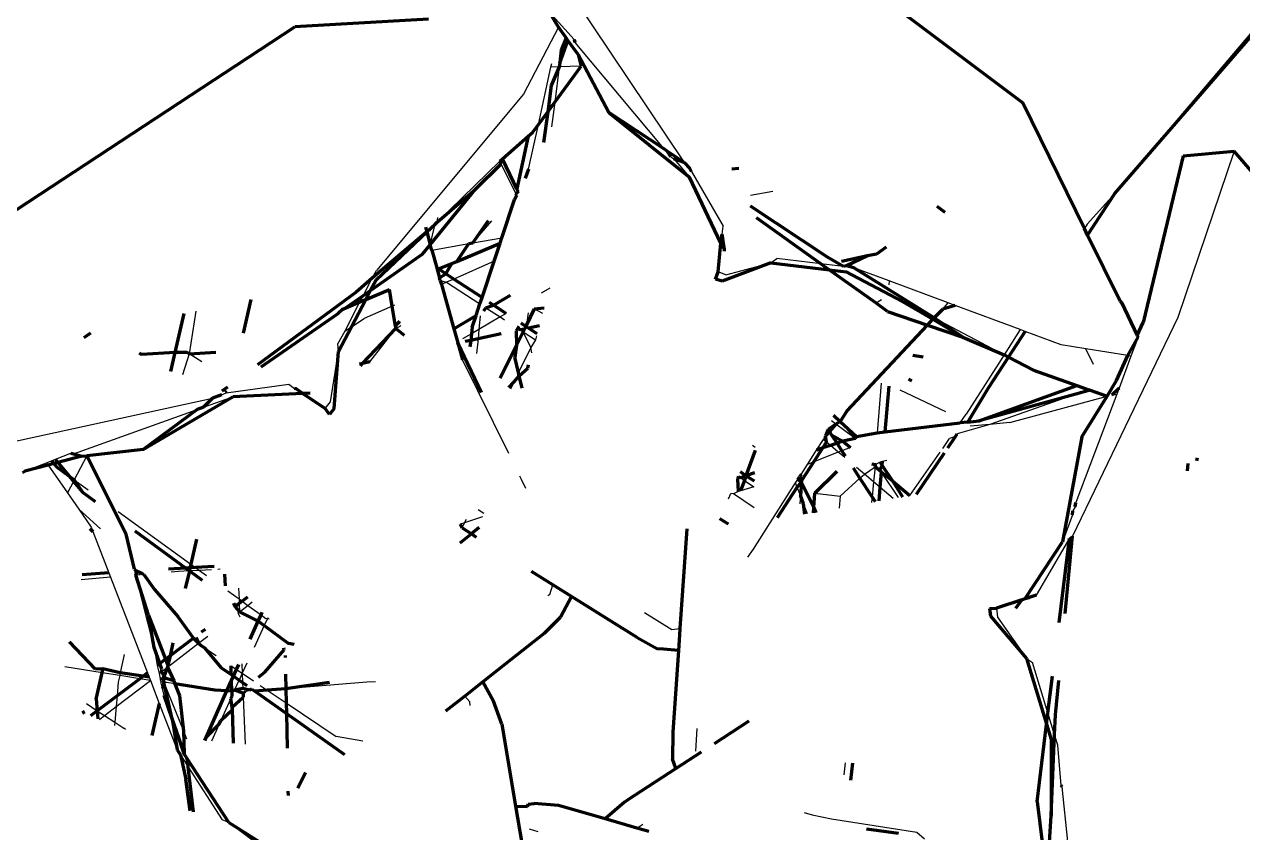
# Model space of a CAD drawing. Header units: millimetres. Extents: x 4307 to 31003, y 2809 to 20009.
# Drawn here: x 11019.29 to 11040.59, y 13295.87 to 13310.01 of the extents above; entities that cross this region are included whole.
import ezdxf

# ---------------------------------------------------------------- set-up
doc = ezdxf.new("R2010")
doc.units = ezdxf.units.MM
doc.layers.add('ProfileEdges', color=7, linetype='Continuous')

msp = doc.modelspace()

# ---------------------------------------------------------------- linework, layer by layer
for p, q in [((11028.521, 13311.029), (11030.829, 13307.595)), ((11038.355, 13307.053), (11041.502, 13310.754)), ((11028.466, 13310.228), (11028.901, 13309.744)), ((11028.627, 13309.961), (11028.018, 13308.786)), ((11028.915, 13309.692), (11030.465, 13307.836)), ((11028.279, 13308.259), (11028.495, 13309.259)), ((11028.495, 13309.259), (11028.513, 13309.326)), ((11028.642, 13309.264), (11028.495, 13309.259)), ((11028.642, 13309.264), (11028.563, 13308.646)), ((11029.027, 13309.277), (11028.642, 13309.264)), ((11028.018, 13308.786), (11025.448, 13305.707)), ((11028.563, 13308.646), (11028.509, 13308.219)), ((11028.107, 13307.475), (11028.279, 13308.259)), ((11040.439, 13307.791), (11039.459, 13304.88)), ((11026.509, 13306.55), (11027.604, 13307.613)), ((11027.886, 13307.052), (11027.626, 13307.57)), ((11030.596, 13307.693), (11030.648, 13307.656)), ((11030.648, 13307.656), (11030.917, 13307.339)), ((11030.955, 13307.436), (11031.509, 13306.477)), ((11031.988, 13307.024), (11032.377, 13307.091)), ((11037.871, 13306.514), (11038.355, 13307.053)), ((11026.389, 13306.155), (11026.475, 13306.517)), ((11026.509, 13306.55), (11026.523, 13306.631)), ((11027.13, 13306.186), (11027.466, 13306.574)), ((11037.871, 13306.514), (11037.823, 13306.439)), ((11027.13, 13306.186), (11027.64, 13306.274)), ((11031.489, 13306.339), (11031.509, 13306.477)), ((11026.415, 13306.062), (11027.062, 13306.174)), ((11027.504, 13305.866), (11026.802, 13305.555)), ((11032.343, 13305.839), (11032.449, 13305.916)), ((11033.214, 13305.822), (11032.449, 13305.916)), ((11025.375, 13305.569), (11025.448, 13305.707)), ((11031.557, 13305.631), (11031.423, 13305.681)), ((11031.557, 13305.631), (11032.343, 13305.839)), ((11033.611, 13305.774), (11033.214, 13305.822)), ((11034.411, 13305.522), (11033.792, 13305.752)), ((11025.213, 13305.262), (11025.375, 13305.569)), ((11026.563, 13305.531), (11026.673, 13305.498)), ((11026.673, 13305.498), (11026.583, 13305.458)), ((11026.802, 13305.555), (11026.673, 13305.498)), ((11026.673, 13305.498), (11027.257, 13305.12)), ((11034.411, 13305.522), (11034.405, 13305.451)), ((11035.442, 13305.139), (11034.411, 13305.522)), ((11025.156, 13305.154), (11025.213, 13305.262)), ((11028.476, 13305.393), (11028.325, 13305.305)), ((11022.29, 13304.994), (11022.171, 13304.249)), ((11024.9, 13304.65), (11025.156, 13305.154)), ((11025.722, 13305.078), (11025.234, 13304.862)), ((11025.763, 13305.096), (11025.722, 13305.078)), ((11027.362, 13305.052), (11027.609, 13304.892)), ((11028.355, 13304.952), (11028.206, 13305.032)), ((11034.177, 13305.136), (11034.218, 13305.157)), ((11034.276, 13305.189), (11034.218, 13305.157)), ((11034.644, 13305.164), (11035.195, 13304.875)), ((11035.349, 13305.029), (11035.442, 13305.139)), ((11035.566, 13305.093), (11035.442, 13305.139)), ((11036.699, 13304.672), (11035.566, 13305.093)), ((11025.01, 13304.72), (11025.234, 13304.862)), ((11025.864, 13304.786), (11025.778, 13304.73)), ((11027.261, 13304.911), (11027.239, 13304.675)), ((11027.609, 13304.892), (11027.239, 13304.675)), ((11027.714, 13304.954), (11027.609, 13304.892)), ((11027.609, 13304.892), (11027.687, 13304.842)), ((11028.097, 13304.964), (11028.071, 13304.757)), ((11035.195, 13304.875), (11036.418, 13304.232)), ((11039.459, 13304.88), (11037.615, 13301.057)), ((11024.77, 13304.424), (11024.9, 13304.65)), ((11024.9, 13304.65), (11025.01, 13304.72)), ((11025.331, 13304.106), (11025.785, 13304.689)), ((11025.785, 13304.689), (11025.879, 13304.741)), ((11027.109, 13304.599), (11026.952, 13304.508)), ((11027.239, 13304.675), (11027.109, 13304.599)), ((11027.239, 13304.675), (11027.223, 13304.509)), ((11027.96, 13304.666), (11028.01, 13304.634)), ((11028.145, 13304.355), (11028.01, 13304.634)), ((11028.01, 13304.634), (11028.228, 13304.492)), ((11028.248, 13304.564), (11028.228, 13304.492)), ((11036.699, 13304.672), (11036.418, 13304.232)), ((11036.787, 13304.64), (11036.699, 13304.672)), ((11037.416, 13304.406), (11036.787, 13304.64)), ((11024.784, 13304.286), (11024.77, 13304.424)), ((11027.223, 13304.509), (11027.198, 13304.251)), ((11028.145, 13304.355), (11027.93, 13303.918)), ((11028.228, 13304.492), (11028.145, 13304.355)), ((11028.165, 13304.262), (11028.145, 13304.355)), ((11037.849, 13304.335), (11037.416, 13304.406)), ((11038.76, 13304.536), (11038.633, 13304.207)), ((11022.171, 13304.249), (11022.057, 13303.879)), ((11022.392, 13304.109), (11022.171, 13304.249)), ((11024.646, 13303.405), (11024.784, 13304.286)), ((11027.76, 13302.503), (11026.95, 13304.141)), ((11036.418, 13304.232), (11035.758, 13303.194)), ((11037.984, 13304.063), (11037.849, 13304.335)), ((11038.585, 13304.215), (11037.849, 13304.335)), ((11038.633, 13304.207), (11038.428, 13303.648)), ((11038.633, 13304.207), (11038.585, 13304.215)), ((11022.821, 13303.564), (11023.916, 13303.718)), ((11023.916, 13303.718), (11024.015, 13303.641)), ((11027.852, 13303.759), (11027.789, 13303.632)), ((11034.269, 13303.732), (11034.2, 13302.865)), ((11022.736, 13303.531), (11022.821, 13303.564)), ((11035.402, 13303.234), (11034.605, 13303.611)), ((11037.675, 13303.541), (11036.168, 13303.013)), ((11036.522, 13303.044), (11038.219, 13303.507)), ((11038.389, 13303.542), (11037.672, 13301.65)), ((11037.899, 13303.62), (11037.675, 13303.541)), ((11038.3, 13303.522), (11038.389, 13303.542)), ((11038.428, 13303.648), (11038.389, 13303.542)), ((11018.862, 13302.663), (11022.581, 13303.471)), ((11022.423, 13303.313), (11022.935, 13303.496)), ((11024.548, 13303.291), (11024.646, 13303.405)), ((11020.153, 13302.501), (11022.313, 13303.273)), ((11033.478, 13303.019), (11033.4, 13303.077)), ((11035.651, 13303.038), (11035.758, 13303.194)), ((11033.792, 13302.785), (11033.478, 13303.019)), ((11033.553, 13303.064), (11033.792, 13302.785)), ((11036.168, 13303.013), (11035.601, 13302.847)), ((11036.168, 13303.013), (11035.827, 13302.983)), ((11036.522, 13303.044), (11036.168, 13303.013)), ((11033.142, 13302.564), (11033.26, 13302.749)), ((11033.26, 13302.749), (11033.3, 13302.812)), ((11033.316, 13302.701), (11033.26, 13302.749)), ((11033.382, 13302.645), (11033.316, 13302.701)), ((11033.792, 13302.785), (11033.82, 13302.765)), ((11035.346, 13302.591), (11035.467, 13302.767)), ((11035.571, 13302.804), (11035.467, 13302.767)), ((11019.834, 13302.403), (11020.105, 13302.508)), ((11020.385, 13302.463), (11020.166, 13302.044)), ((11032.066, 13302.61), (11032.02, 13302.645)), ((11032.982, 13302.314), (11033.142, 13302.564)), ((11033.521, 13302.528), (11033.092, 13302.357)), ((11033.521, 13302.528), (11033.382, 13302.645)), ((11033.585, 13302.553), (11033.521, 13302.528)), ((11033.634, 13302.434), (11033.521, 13302.528)), ((11033.734, 13302.612), (11033.585, 13302.553)), ((11034.77, 13301.772), (11035.302, 13302.526)), ((11019.302, 13302.196), (11019.679, 13302.343)), ((11019.679, 13302.343), (11019.769, 13302.378)), ((11019.679, 13302.343), (11019.707, 13302.302)), ((11019.707, 13302.302), (11020.047, 13301.815)), ((11019.769, 13302.378), (11019.834, 13302.403)), ((11032.869, 13302.136), (11032.982, 13302.314)), ((11033.092, 13302.357), (11032.982, 13302.314)), ((11033.979, 13302.142), (11033.841, 13302.259)), ((11033.979, 13302.142), (11034.166, 13302.272)), ((11034.166, 13302.272), (11034.139, 13302.008)), ((11034.25, 13302.355), (11034.17, 13302.313)), ((11034.294, 13302.365), (11034.25, 13302.355)), ((11034.371, 13302.383), (11034.294, 13302.365)), ((11020.152, 13302.017), (11020.047, 13301.815)), ((11020.166, 13302.044), (11020.152, 13302.017)), ((11020.166, 13302.044), (11020.407, 13301.869)), ((11027.985, 13302.049), (11027.956, 13302.107)), ((11028.058, 13301.893), (11027.985, 13302.049)), ((11031.815, 13302.079), (11031.88, 13302.035)), ((11031.88, 13302.035), (11032.042, 13301.924)), ((11032.775, 13301.99), (11032.813, 13302.048)), ((11033.551, 13301.761), (11033.9, 13302.072)), ((11033.9, 13302.072), (11033.979, 13302.142)), ((11034.139, 13302.008), (11033.979, 13302.142)), ((11034.572, 13301.736), (11034.278, 13302.179)), ((11020.047, 13301.815), (11020.243, 13301.533)), ((11031.603, 13301.714), (11031.643, 13301.803)), ((11031.689, 13301.799), (11031.643, 13301.803)), ((11031.772, 13301.837), (11031.689, 13301.799)), ((11032.048, 13301.556), (11031.689, 13301.799)), ((11031.814, 13301.85), (11031.772, 13301.837)), ((11032.042, 13301.924), (11031.814, 13301.85)), ((11032.036, 13300.83), (11032.775, 13301.99)), ((11032.804, 13301.916), (11032.775, 13301.99)), ((11032.859, 13301.771), (11032.804, 13301.916)), ((11033.11, 13301.813), (11033.551, 13301.761)), ((11034.139, 13302.008), (11034.113, 13301.747)), ((11034.254, 13301.91), (11034.139, 13302.008)), ((11034.481, 13301.719), (11034.254, 13301.91)), ((11032.859, 13301.771), (11032.847, 13301.623)), ((11032.982, 13301.451), (11032.915, 13301.626)), ((11033.551, 13301.761), (11033.538, 13301.546)), ((11034.113, 13301.747), (11034.103, 13301.65)), ((11020.621, 13301.186), (11020.243, 13301.533)), ((11020.243, 13301.533), (11020.462, 13301.218)), ((11020.931, 13301.49), (11022.203, 13300.57)), ((11027.303, 13301.396), (11026.988, 13301.293)), ((11027.228, 13301.523), (11027.324, 13301.463)), ((11037.613, 13301.431), (11037.441, 13300.961)), ((11037.664, 13301.57), (11037.622, 13301.501)), ((11020.462, 13301.218), (11020.492, 13301.142)), ((11026.988, 13301.293), (11026.911, 13301.268)), ((11026.944, 13301.207), (11026.988, 13301.293)), ((11026.988, 13301.293), (11027.021, 13301.356)), ((11020.492, 13301.142), (11020.772, 13300.416)), ((11037.563, 13301.025), (11036.979, 13300.03)), ((11037.615, 13301.057), (11037.563, 13301.025)), ((11031.941, 13300.693), (11032.036, 13300.83)), ((11022.203, 13300.57), (11022.286, 13300.51)), ((11020.801, 13300.34), (11020.287, 13300.297)), ((11020.772, 13300.416), (11020.801, 13300.34)), ((11020.801, 13300.34), (11021.445, 13298.669)), ((11021.312, 13300.384), (11021.24, 13300.378)), ((11021.559, 13299.114), (11021.24, 13300.378)), ((11021.348, 13300.404), (11021.312, 13300.384)), ((11021.988, 13300.441), (11021.858, 13300.43)), ((11022.177, 13300.455), (11021.988, 13300.441)), ((11022.354, 13300.46), (11022.177, 13300.455)), ((11022.286, 13300.51), (11022.354, 13300.46)), ((11022.562, 13300.472), (11022.354, 13300.46)), ((11022.354, 13300.46), (11022.476, 13300.372)), ((11022.715, 13300.48), (11022.675, 13300.478)), ((11022.848, 13300.103), (11023.045, 13299.961)), ((11023.037, 13300.152), (11023.045, 13299.961)), ((11028.477, 13300.04), (11028.531, 13300.205)), ((11023.045, 13299.961), (11023.102, 13299.92)), ((11023.045, 13299.961), (11023.048, 13299.879)), ((11023.048, 13299.879), (11023.054, 13299.737)), ((11023.102, 13299.92), (11023.199, 13299.849)), ((11023.199, 13299.849), (11023.276, 13299.908)), ((11028.477, 13300.04), (11028.444, 13300.015)), ((11023.027, 13299.716), (11023.054, 13299.737)), ((11023.027, 13299.716), (11023.058, 13299.649)), ((11023.054, 13299.737), (11023.199, 13299.849)), ((11023.199, 13299.849), (11023.43, 13299.682)), ((11023.43, 13299.682), (11023.516, 13299.62)), ((11030.131, 13299.726), (11030.61, 13299.429)), ((11036.287, 13299.799), (11036.302, 13299.643)), ((11023.483, 13299.495), (11023.308, 13299.11)), ((11023.546, 13299.633), (11023.483, 13299.495)), ((11023.572, 13299.607), (11023.516, 13299.62)), ((11036.302, 13299.643), (11036.81, 13298.917)), ((11022.339, 13299.187), (11022.501, 13299.311)), ((11030.61, 13299.429), (11030.753, 13299.445)), ((11021.559, 13299.114), (11021.614, 13298.797)), ((11021.794, 13298.768), (11022.339, 13299.187)), ((11022.443, 13299.105), (11022.644, 13298.97)), ((11021.037, 13298.992), (11020.97, 13298.669)), ((11023.093, 13298.824), (11023.1, 13298.661)), ((11023.184, 13298.838), (11023.1, 13298.661)), ((11036.81, 13298.917), (11036.917, 13298.849)), ((11037.186, 13297.967), (11036.917, 13298.849)), ((11020.652, 13298.67), (11019.998, 13298.772)), ((11020.96, 13298.622), (11020.652, 13298.67)), ((11020.96, 13298.622), (11020.935, 13298.505)), ((11020.97, 13298.669), (11020.96, 13298.622)), ((11021.31, 13298.567), (11020.96, 13298.622)), ((11021.445, 13298.669), (11021.473, 13298.594)), ((11021.614, 13298.797), (11021.648, 13298.656)), ((11021.648, 13298.656), (11021.69, 13298.688)), ((11021.648, 13298.656), (11021.669, 13298.565)), ((11021.69, 13298.688), (11021.794, 13298.768)), ((11022.905, 13298.793), (11023.001, 13298.729)), ((11023.001, 13298.729), (11023.1, 13298.661)), ((11023.1, 13298.661), (11023.048, 13298.54)), ((11023.1, 13298.661), (11023.296, 13298.53)), ((11023.1, 13298.661), (11023.107, 13298.499)), ((11020.897, 13298.079), (11021.495, 13298.538)), ((11020.935, 13298.505), (11020.914, 13298.268)), ((11021.495, 13298.538), (11021.31, 13298.567)), ((11021.473, 13298.594), (11021.495, 13298.538)), ((11021.495, 13298.538), (11021.65, 13298.135)), ((11021.669, 13298.565), (11021.681, 13298.514)), ((11021.733, 13298.5), (11021.681, 13298.514)), ((11021.709, 13298.395), (11021.681, 13298.514)), ((11021.738, 13298.274), (11021.709, 13298.395)), ((11021.733, 13298.5), (11022.077, 13297.657)), ((11021.778, 13298.499), (11021.733, 13298.5)), ((11021.925, 13298.476), (11021.778, 13298.499)), ((11022.968, 13298.365), (11023.048, 13298.54)), ((11023.107, 13298.499), (11023.112, 13298.395)), ((11023.417, 13298.448), (11023.539, 13298.365)), ((11025.277, 13298.506), (11023.865, 13298.392)), ((11025.432, 13298.513), (11025.277, 13298.506)), ((11020.914, 13298.268), (11020.897, 13298.079)), ((11022.903, 13298.222), (11022.726, 13297.834)), ((11023.118, 13298.242), (11023.153, 13297.421)), ((11023.228, 13298.365), (11023.16, 13298.335)), ((11023.539, 13298.365), (11023.87, 13298.142)), ((11027.077, 13298.162), (11026.99, 13298.26)), ((11020.376, 13298.135), (11020.566, 13298.005)), ((11020.566, 13298.005), (11020.694, 13297.923)), ((11020.694, 13297.923), (11020.897, 13298.079)), ((11020.897, 13298.079), (11020.873, 13297.804)), ((11021.65, 13298.135), (11021.962, 13297.324)), ((11023.87, 13298.142), (11024.741, 13297.554)), ((11027.087, 13298.099), (11027.077, 13298.162)), ((11037.301, 13297.587), (11037.186, 13297.967)), ((11020.604, 13297.853), (11020.694, 13297.923)), ((11020.694, 13297.923), (11020.873, 13297.804)), ((11020.873, 13297.804), (11020.868, 13297.75)), ((11020.873, 13297.804), (11021.03, 13297.699)), ((11022.697, 13297.77), (11022.564, 13297.477)), ((11021.06, 13297.676), (11021.03, 13297.699)), ((11022.077, 13297.657), (11022.126, 13297.518)), ((11022.474, 13297.485), (11022.469, 13297.537)), ((11025.211, 13297.474), (11024.741, 13297.554)), ((11031.028, 13297.3), (11031.054, 13297.696)), ((11037.356, 13297.406), (11037.301, 13297.587)), ((11037.416, 13296.699), (11037.356, 13297.406)), ((11022.021, 13297.233), (11022.152, 13297.03)), ((11022.152, 13297.03), (11022.752, 13296.097)), ((11033.626, 13296.887), (11033.649, 13297.096)), ((11037.532, 13295.719), (11037.432, 13296.675)), ((11022.865, 13296.053), (11022.752, 13296.097)), ((11023.552, 13295.536), (11022.865, 13296.053)), ((11032.926, 13296.225), (11033.065, 13296.188)), ((11033.065, 13296.188), (11033.402, 13296.116)), ((11033.402, 13296.116), (11034.895, 13295.886)), ((11028.275, 13295.891), (11028.121, 13295.935)), ((11029.998, 13295.956), (11030.102, 13296.024)), ((11034.895, 13295.886), (11035.026, 13295.767))]:
    msp.add_line(p, q)
at = {"layer": 'ProfileEdges', "lineweight": 211}
for p, q in [((11030.762, 13313.153), (11036.746, 13308.635)), ((11038.355, 13307.053), (11041.642, 13310.842)), ((11028.627, 13309.961), (11028.466, 13310.228)), ((11017.793, 13305.875), (11024.022, 13309.964)), ((11026.355, 13310.096), (11024.022, 13309.964)), ((11028.762, 13309.772), (11028.627, 13309.961)), ((11028.651, 13309.336), (11028.795, 13309.725)), ((11028.762, 13309.772), (11028.679, 13309.557)), ((11028.795, 13309.725), (11028.762, 13309.772)), ((11028.973, 13309.479), (11028.795, 13309.725)), ((11028.901, 13309.744), (11028.915, 13309.692)), ((11028.679, 13309.557), (11028.651, 13309.336)), ((11028.973, 13309.479), (11029.027, 13309.277)), ((11029.511, 13308.468), (11028.973, 13309.479)), ((11028.642, 13309.264), (11028.503, 13308.939)), ((11028.563, 13308.646), (11029.027, 13309.277)), ((11028.651, 13309.336), (11028.642, 13309.264)), ((11028.503, 13308.939), (11028.442, 13308.48)), ((11028.442, 13308.48), (11028.563, 13308.646)), ((11037.823, 13306.439), (11036.746, 13308.635)), ((11028.279, 13308.259), (11028.442, 13308.48)), ((11028.442, 13308.48), (11028.37, 13307.944)), ((11030.465, 13307.836), (11029.511, 13308.468)), ((11029.511, 13308.468), (11030.917, 13307.339)), ((11028.174, 13308.117), (11028.279, 13308.259)), ((11027.651, 13307.654), (11028.101, 13308.052)), ((11028.101, 13308.052), (11027.904, 13307.134)), ((11028.101, 13308.052), (11028.174, 13308.117)), ((11030.531, 13307.793), (11030.465, 13307.836)), ((11030.829, 13307.595), (11030.531, 13307.793)), ((11030.596, 13307.693), (11030.531, 13307.793)), ((11039.547, 13307.709), (11040.439, 13307.791)), ((11041.132, 13306.984), (11040.439, 13307.791)), ((11027.178, 13307.124), (11027.626, 13307.57)), ((11027.604, 13307.613), (11027.651, 13307.654)), ((11027.626, 13307.57), (11027.604, 13307.613)), ((11027.846, 13307.256), (11027.651, 13307.654)), ((11030.829, 13307.595), (11030.648, 13307.656)), ((11030.829, 13307.595), (11030.924, 13307.49)), ((11039.547, 13307.709), (11038.849, 13304.796)), ((11028.107, 13307.475), (11028.048, 13307.311)), ((11031.466, 13306.183), (11030.917, 13307.339)), ((11030.955, 13307.436), (11030.924, 13307.49)), ((11031.781, 13307.49), (11031.66, 13307.474)), ((11026.389, 13306.155), (11027.178, 13307.124)), ((11026.509, 13306.55), (11027.178, 13307.124)), ((11027.904, 13307.134), (11027.846, 13307.256)), ((11027.93, 13307.079), (11027.904, 13307.134)), ((11027.64, 13306.274), (11027.863, 13306.947)), ((11027.901, 13307.022), (11027.863, 13306.947)), ((11027.93, 13307.079), (11027.886, 13307.052)), ((11027.901, 13307.022), (11027.886, 13307.052)), ((11037.88, 13306.322), (11038.355, 13307.053)), ((11033.333, 13305.938), (11031.987, 13306.829)), ((11035.245, 13306.828), (11035.385, 13306.725)), ((11026.327, 13306.378), (11026.475, 13306.517)), ((11026.475, 13306.517), (11026.509, 13306.55)), ((11027.13, 13306.186), (11027.407, 13306.577)), ((11033.214, 13305.822), (11032.09, 13306.625)), ((11026.327, 13306.378), (11025.375, 13305.569)), ((11025.441, 13305.543), (11026.327, 13306.378)), ((11026.304, 13306.463), (11026.327, 13306.378)), ((11026.327, 13306.378), (11026.389, 13306.155)), ((11027.609, 13306.181), (11027.64, 13306.274)), ((11031.466, 13306.183), (11031.489, 13306.339)), ((11031.532, 13306.073), (11031.489, 13306.339)), ((11037.88, 13306.322), (11037.823, 13306.439)), ((11038.446, 13305.166), (11037.88, 13306.322)), ((11026.255, 13305.991), (11026.389, 13306.155)), ((11026.415, 13306.062), (11026.389, 13306.155)), ((11026.415, 13306.062), (11026.501, 13305.753)), ((11026.851, 13305.864), (11027.609, 13306.181)), ((11026.851, 13305.864), (11027.062, 13306.174)), ((11027.062, 13306.174), (11027.13, 13306.186)), ((11027.504, 13305.866), (11027.609, 13306.181)), ((11031.423, 13305.681), (11031.466, 13306.183)), ((11031.532, 13306.073), (11031.466, 13306.183)), ((11031.534, 13306.04), (11031.532, 13306.073)), ((11034.357, 13306.115), (11034.186, 13305.992)), ((11026.255, 13305.991), (11025.34, 13305.351)), ((11026.765, 13305.828), (11026.851, 13305.864)), ((11027.294, 13305.231), (11027.504, 13305.866)), ((11033.611, 13305.774), (11033.333, 13305.938)), ((11034.029, 13305.959), (11033.574, 13305.862)), ((11034.029, 13305.959), (11033.666, 13305.786)), ((11034.186, 13305.992), (11034.029, 13305.959)), ((11026.534, 13305.731), (11026.501, 13305.753)), ((11026.501, 13305.753), (11026.51, 13305.721)), ((11026.51, 13305.721), (11026.534, 13305.731)), ((11026.51, 13305.721), (11026.55, 13305.577)), ((11026.534, 13305.731), (11026.765, 13305.828)), ((11026.663, 13305.646), (11026.534, 13305.731)), ((11026.55, 13305.577), (11026.663, 13305.646)), ((11026.663, 13305.646), (11026.765, 13305.828)), ((11026.802, 13305.555), (11026.663, 13305.646)), ((11031.373, 13305.554), (11031.423, 13305.681)), ((11032.343, 13305.839), (11031.488, 13305.518)), ((11032.343, 13305.839), (11033.36, 13305.718)), ((11033.36, 13305.718), (11033.214, 13305.822)), ((11033.36, 13305.718), (11033.657, 13305.683)), ((11034.177, 13305.136), (11033.36, 13305.718)), ((11033.666, 13305.786), (11033.611, 13305.774)), ((11033.657, 13305.683), (11034.644, 13305.164)), ((11033.792, 13305.752), (11033.666, 13305.786)), ((11035.195, 13304.875), (11033.792, 13305.752)), ((11025.375, 13305.569), (11025.095, 13305.327)), ((11025.34, 13305.351), (11025.441, 13305.543)), ((11026.563, 13305.531), (11026.55, 13305.577)), ((11026.563, 13305.531), (11026.583, 13305.458)), ((11026.583, 13305.458), (11026.799, 13304.685)), ((11027.294, 13305.231), (11026.802, 13305.555)), ((11031.488, 13305.518), (11031.373, 13305.554)), ((11025.095, 13305.327), (11023.369, 13304.053)), ((11025.213, 13305.262), (11024.911, 13305.051)), ((11025.34, 13305.351), (11025.213, 13305.262)), ((11025.26, 13305.197), (11025.674, 13305.371)), ((11025.26, 13305.197), (11025.34, 13305.351)), ((11025.722, 13305.078), (11025.674, 13305.371)), ((11027.257, 13305.12), (11027.294, 13305.231)), ((11027.494, 13305.098), (11027.792, 13305.275)), ((11023.253, 13305.195), (11023.12, 13304.607)), ((11024.857, 13305.028), (11024.771, 13304.947)), ((11024.857, 13305.028), (11024.911, 13305.051)), ((11024.911, 13305.051), (11025.156, 13305.154)), ((11025.01, 13304.72), (11025.26, 13305.197)), ((11025.156, 13305.154), (11025.26, 13305.197)), ((11025.778, 13304.73), (11025.722, 13305.078)), ((11027.19, 13304.917), (11027.257, 13305.12)), ((11027.322, 13304.996), (11027.362, 13305.052)), ((11027.362, 13305.052), (11027.494, 13305.098)), ((11027.494, 13305.098), (11027.426, 13305.143)), ((11027.714, 13304.954), (11027.494, 13305.098)), ((11028.206, 13305.032), (11028.071, 13304.757)), ((11028.206, 13305.032), (11028.382, 13305.05)), ((11034.381, 13304.988), (11034.177, 13305.136)), ((11034.644, 13305.164), (11035.173, 13304.852)), ((11035.195, 13304.875), (11035.349, 13305.029)), ((11035.566, 13305.093), (11035.349, 13305.029)), ((11038.446, 13305.166), (11038.471, 13305.143)), ((11038.471, 13305.143), (11038.745, 13304.568)), ((11021.929, 13304.269), (11022.084, 13304.951)), ((11024.771, 13304.947), (11023.429, 13304.016)), ((11025.778, 13304.73), (11025.854, 13304.816)), ((11026.799, 13304.685), (11027.19, 13304.917)), ((11027.122, 13304.714), (11027.19, 13304.917)), ((11028.066, 13304.72), (11027.975, 13304.782)), ((11034.381, 13304.988), (11035.079, 13304.751)), ((11035.079, 13304.751), (11035.173, 13304.852)), ((11035.173, 13304.852), (11035.195, 13304.875)), ((11035.173, 13304.852), (11035.7, 13304.54)), ((11035.7, 13304.54), (11035.195, 13304.875)), ((11038.745, 13304.568), (11038.849, 13304.796)), ((11020.448, 13304.609), (11020.334, 13304.527)), ((11024.784, 13304.286), (11025.01, 13304.72)), ((11025.204, 13304.078), (11025.785, 13304.689)), ((11025.778, 13304.73), (11025.785, 13304.689)), ((11025.785, 13304.689), (11025.933, 13304.575)), ((11026.799, 13304.685), (11026.868, 13304.437)), ((11027.109, 13304.599), (11027.095, 13304.481)), ((11027.122, 13304.714), (11027.109, 13304.599)), ((11027.628, 13304.595), (11027.223, 13304.509)), ((11027.916, 13304.694), (11027.887, 13304.65)), ((11027.887, 13304.65), (11027.894, 13304.398)), ((11028.01, 13304.634), (11027.894, 13304.398)), ((11027.938, 13304.726), (11027.916, 13304.694)), ((11027.916, 13304.694), (11027.96, 13304.666)), ((11028.034, 13304.681), (11027.96, 13304.666)), ((11028.01, 13304.634), (11028.034, 13304.681)), ((11028.034, 13304.681), (11028.066, 13304.72)), ((11028.071, 13304.757), (11028.066, 13304.72)), ((11028.105, 13304.696), (11028.066, 13304.72)), ((11028.296, 13304.737), (11028.105, 13304.696)), ((11028.257, 13304.596), (11028.105, 13304.696)), ((11033.672, 13303.245), (11035.079, 13304.751)), ((11035.079, 13304.751), (11035.7, 13304.54)), ((11036.496, 13304.191), (11036.787, 13304.64)), ((11038.745, 13304.568), (11038.76, 13304.536)), ((11027.284, 13303.572), (11026.868, 13304.437)), ((11026.868, 13304.437), (11026.95, 13304.141)), ((11027.095, 13304.481), (11026.997, 13304.461)), ((11027.095, 13304.481), (11027.082, 13304.371)), ((11027.223, 13304.509), (11027.095, 13304.481)), ((11027.894, 13304.398), (11027.609, 13303.821)), ((11027.894, 13304.398), (11027.866, 13304.188)), ((11035.7, 13304.54), (11036.418, 13304.232)), ((11038.585, 13304.215), (11038.76, 13304.536)), ((11021.3, 13304.262), (11021.339, 13304.235)), ((11021.929, 13304.269), (11021.339, 13304.235)), ((11021.854, 13303.939), (11021.929, 13304.269)), ((11022.139, 13304.271), (11021.929, 13304.269)), ((11022.171, 13304.249), (11022.139, 13304.271)), ((11022.171, 13304.249), (11022.637, 13304.276)), ((11024.706, 13303.289), (11024.784, 13304.286)), ((11027.93, 13303.918), (11027.866, 13304.188)), ((11035.002, 13304.188), (11034.822, 13304.219)), ((11036.145, 13303.65), (11036.496, 13304.191)), ((11036.418, 13304.232), (11036.496, 13304.191)), ((11036.496, 13304.191), (11036.935, 13303.96)), ((11038.387, 13303.781), (11038.585, 13304.215)), ((11025.204, 13304.078), (11025.152, 13304.067)), ((11025.166, 13304.035), (11025.204, 13304.078)), ((11025.331, 13304.106), (11025.204, 13304.078)), ((11027.943, 13303.865), (11028.091, 13303.994)), ((11028.091, 13303.994), (11028.108, 13304.056)), ((11036.935, 13303.96), (11037.692, 13303.693)), ((11027.764, 13303.658), (11027.852, 13303.759)), ((11027.852, 13303.759), (11027.943, 13303.865)), ((11027.943, 13303.865), (11027.93, 13303.918)), ((11027.996, 13303.646), (11027.943, 13303.865)), ((11034.75, 13303.805), (11034.807, 13303.777)), ((11038.219, 13303.507), (11038.387, 13303.781)), ((11022.736, 13303.531), (11022.581, 13303.471)), ((11022.845, 13303.666), (11022.746, 13303.593)), ((11022.828, 13303.596), (11022.797, 13303.574)), ((11024.158, 13303.555), (11022.935, 13303.496)), ((11024.042, 13303.633), (11024.015, 13303.641)), ((11024.158, 13303.555), (11024.042, 13303.633)), ((11024.287, 13303.561), (11024.158, 13303.555)), ((11024.158, 13303.555), (11024.548, 13303.291)), ((11034.339, 13302.881), (11034.409, 13303.681)), ((11035.787, 13303.054), (11036.145, 13303.65)), ((11035.984, 13303.077), (11037.692, 13303.693)), ((11037.675, 13303.541), (11035.984, 13303.077)), ((11037.926, 13303.61), (11037.675, 13303.541)), ((11037.692, 13303.693), (11037.899, 13303.62)), ((11037.781, 13302.793), (11038.219, 13303.507)), ((11037.899, 13303.62), (11037.926, 13303.61)), ((11037.926, 13303.61), (11038.219, 13303.507)), ((11038.428, 13303.648), (11038.3, 13303.522)), ((11021.368, 13302.575), (11022.935, 13303.496)), ((11022.423, 13303.313), (11022.313, 13303.273)), ((11022.581, 13303.471), (11022.423, 13303.313)), ((11024.628, 13303.188), (11024.548, 13303.291)), ((11024.706, 13303.289), (11024.628, 13303.188)), ((11022.313, 13303.273), (11021.368, 13302.575)), ((11033.436, 13303.172), (11033.553, 13303.064)), ((11033.672, 13303.245), (11033.553, 13303.064)), ((11035.787, 13303.054), (11035.984, 13303.077)), ((11033.342, 13302.924), (11033.3, 13302.812)), ((11033.366, 13302.888), (11033.3, 13302.812)), ((11033.478, 13303.019), (11033.342, 13302.924)), ((11033.366, 13302.888), (11033.342, 13302.924)), ((11033.478, 13303.019), (11033.366, 13302.888)), ((11033.402, 13302.833), (11033.366, 13302.888)), ((11033.553, 13303.064), (11033.478, 13303.019)), ((11033.553, 13303.064), (11033.84, 13302.801)), ((11033.84, 13302.801), (11034.2, 13302.865)), ((11034.2, 13302.865), (11034.339, 13302.881)), ((11034.339, 13302.881), (11035.651, 13303.038)), ((11035.787, 13303.054), (11035.651, 13303.038)), ((11033.251, 13302.601), (11033.316, 13302.701)), ((11033.316, 13302.701), (11033.3, 13302.812)), ((11033.499, 13302.685), (11033.382, 13302.645)), ((11033.499, 13302.685), (11033.402, 13302.833)), ((11033.402, 13302.833), (11033.599, 13302.72)), ((11033.599, 13302.72), (11033.499, 13302.685)), ((11033.585, 13302.553), (11033.499, 13302.685)), ((11033.82, 13302.765), (11033.599, 13302.72)), ((11033.599, 13302.72), (11033.734, 13302.612)), ((11033.84, 13302.801), (11033.82, 13302.765)), ((11035.435, 13302.603), (11035.571, 13302.804)), ((11035.571, 13302.804), (11035.601, 13302.847)), ((11037.781, 13302.793), (11037.441, 13300.961)), ((11020.299, 13302.456), (11019.88, 13302.347)), ((11020.105, 13302.508), (11020.153, 13302.501)), ((11020.153, 13302.501), (11020.299, 13302.456)), ((11020.299, 13302.456), (11020.385, 13302.463)), ((11021.368, 13302.575), (11020.385, 13302.463)), ((11021.071, 13301.094), (11020.385, 13302.463)), ((11032.065, 13302.558), (11031.907, 13302.112)), ((11033.092, 13302.357), (11033.251, 13302.601)), ((11033.251, 13302.601), (11033.142, 13302.564)), ((11033.382, 13302.645), (11033.251, 13302.601)), ((11033.647, 13302.458), (11033.585, 13302.553)), ((11034.887, 13301.794), (11035.375, 13302.514)), ((11019.707, 13302.302), (11019.302, 13302.196)), ((11019.808, 13302.328), (11019.707, 13302.302)), ((11019.769, 13302.378), (11019.808, 13302.328)), ((11019.88, 13302.347), (11019.808, 13302.328)), ((11019.808, 13302.328), (11019.855, 13302.269)), ((11019.834, 13302.403), (11019.88, 13302.347)), ((11019.855, 13302.269), (11020.076, 13302.109)), ((11019.88, 13302.347), (11020.076, 13302.109)), ((11032.888, 13302.046), (11033.092, 13302.357)), ((11033.9, 13302.072), (11033.786, 13302.246)), ((11034.106, 13302.321), (11034.17, 13302.313)), ((11034.166, 13302.272), (11034.17, 13302.313)), ((11034.243, 13302.208), (11034.166, 13302.272)), ((11034.243, 13302.208), (11034.288, 13302.297)), ((11034.25, 13302.355), (11034.288, 13302.297)), ((11034.288, 13302.297), (11034.294, 13302.365)), ((11034.288, 13302.297), (11034.466, 13302.024)), ((11039.625, 13302.204), (11039.639, 13302.331)), ((11039.792, 13302.427), (11039.784, 13302.375)), ((11019.26, 13302.175), (11019.302, 13302.196)), ((11020.076, 13302.109), (11020.166, 13302.044)), ((11020.076, 13302.109), (11020.152, 13302.017)), ((11020.152, 13302.017), (11020.309, 13301.826)), ((11020.166, 13302.044), (11020.309, 13301.826)), ((11031.778, 13302.104), (11031.756, 13302.057)), ((11031.756, 13302.057), (11031.772, 13301.837)), ((11031.778, 13302.104), (11031.815, 13302.079)), ((11031.907, 13302.112), (11031.814, 13302.185)), ((11031.88, 13302.035), (11031.814, 13301.85)), ((11031.907, 13302.112), (11031.815, 13302.079)), ((11031.907, 13302.112), (11031.88, 13302.035)), ((11032.058, 13302.167), (11031.907, 13302.112)), ((11032.056, 13302.02), (11031.907, 13302.112)), ((11032.813, 13302.048), (11032.842, 13302.094)), ((11032.878, 13301.998), (11032.813, 13302.048)), ((11032.869, 13302.136), (11032.842, 13302.094)), ((11032.842, 13302.094), (11032.888, 13302.046)), ((11032.878, 13301.998), (11032.888, 13302.046)), ((11033.11, 13301.813), (11033.5, 13302.196)), ((11034.113, 13301.747), (11033.9, 13302.072)), ((11034.278, 13302.179), (11034.243, 13302.208)), ((11034.254, 13301.91), (11034.278, 13302.179)), ((11034.278, 13302.179), (11034.466, 13302.024)), ((11034.466, 13302.024), (11034.644, 13301.749)), ((11034.466, 13302.024), (11034.77, 13301.772)), ((11020.309, 13301.826), (11020.53, 13301.664)), ((11032.457, 13301.385), (11032.804, 13301.916)), ((11032.804, 13301.916), (11032.878, 13301.998)), ((11032.878, 13301.998), (11032.859, 13301.771)), ((11032.878, 13301.998), (11033.094, 13301.559)), ((11033.094, 13301.559), (11033.11, 13301.813)), ((11034.234, 13301.674), (11034.254, 13301.91)), ((11032.915, 13301.626), (11032.859, 13301.771)), ((11032.933, 13301.445), (11032.915, 13301.626)), ((11034.169, 13301.662), (11034.113, 13301.747)), ((11037.664, 13301.57), (11037.672, 13301.65)), ((11033.088, 13301.464), (11033.094, 13301.559)), ((11033.094, 13301.559), (11033.129, 13301.47)), ((11037.613, 13301.431), (11037.622, 13301.501)), ((11020.439, 13301.19), (11020.492, 13301.142)), ((11026.944, 13301.207), (11026.911, 13301.268)), ((11026.944, 13301.207), (11027.106, 13301.098)), ((11027.245, 13301.21), (11027.106, 13301.098)), ((11030.875, 13301.187), (11030.753, 13299.445)), ((11031.447, 13301.367), (11031.595, 13301.277)), ((11021.216, 13300.483), (11021.071, 13301.094)), ((11021.226, 13301.153), (11022.114, 13300.501)), ((11022.302, 13301.008), (11022.203, 13300.57)), ((11027.106, 13301.098), (11026.906, 13300.937)), ((11027.106, 13301.098), (11027.192, 13301.041)), ((11036.789, 13299.967), (11037.441, 13300.961)), ((11037.381, 13299.549), (11037.563, 13301.025)), ((11037.486, 13299.708), (11037.615, 13301.057)), ((11022.203, 13300.57), (11022.188, 13300.505)), ((11022.61, 13300.528), (11022.286, 13300.51)), ((11020.772, 13300.416), (11020.304, 13300.381)), ((11021.216, 13300.483), (11021.262, 13300.441)), ((11021.262, 13300.441), (11021.223, 13300.449)), ((11021.24, 13300.378), (11021.262, 13300.441)), ((11021.465, 13299.675), (11021.24, 13300.378)), ((11021.348, 13300.404), (11021.262, 13300.441)), ((11021.348, 13300.404), (11021.383, 13300.39)), ((11021.383, 13300.39), (11021.569, 13300.128)), ((11022.114, 13300.501), (11021.81, 13300.484)), ((11022.177, 13300.455), (11022.106, 13300.145)), ((11022.188, 13300.505), (11022.114, 13300.501)), ((11022.114, 13300.501), (11022.177, 13300.455)), ((11022.188, 13300.505), (11022.177, 13300.455)), ((11022.177, 13300.455), (11022.403, 13300.288)), ((11022.286, 13300.51), (11022.188, 13300.505)), ((11022.809, 13300.188), (11022.798, 13300.395)), ((11028.531, 13300.205), (11028.157, 13300.439)), ((11021.569, 13300.128), (11021.978, 13299.657)), ((11028.859, 13300.001), (11028.531, 13300.205)), ((11022.947, 13299.889), (11022.977, 13299.825)), ((11023.048, 13299.879), (11022.977, 13299.825)), ((11023.102, 13299.92), (11023.048, 13299.879)), ((11023.195, 13299.99), (11023.102, 13299.92)), ((11028.859, 13300.001), (11028.662, 13299.641)), ((11029.509, 13299.596), (11028.859, 13300.001)), ((11036.728, 13299.946), (11036.287, 13299.799)), ((11036.627, 13299.802), (11036.728, 13299.946)), ((11036.728, 13299.946), (11036.789, 13299.967)), ((11036.789, 13299.967), (11036.859, 13299.986)), ((11036.979, 13300.03), (11036.859, 13299.986)), ((11021.465, 13299.675), (11021.76, 13298.907)), ((11021.559, 13299.114), (11021.465, 13299.675)), ((11022.977, 13299.825), (11023.054, 13299.737)), ((11023.054, 13299.737), (11023.38, 13299.571)), ((11023.38, 13299.571), (11023.43, 13299.682)), ((11023.43, 13299.682), (11023.452, 13299.729)), ((11036.162, 13299.793), (11036.287, 13299.799)), ((11036.162, 13299.793), (11036.182, 13299.661)), ((11022.249, 13299.276), (11021.978, 13299.657)), ((11023.239, 13299.258), (11023.38, 13299.571)), ((11023.38, 13299.571), (11023.483, 13299.495)), ((11023.483, 13299.495), (11023.907, 13299.183)), ((11028.383, 13299.361), (11028.662, 13299.641)), ((11030.003, 13299.288), (11029.509, 13299.596)), ((11036.182, 13299.661), (11036.81, 13298.917)), ((11022.249, 13299.276), (11021.839, 13298.966)), ((11022.249, 13299.276), (11022.339, 13299.187)), ((11022.291, 13299.285), (11022.339, 13299.187)), ((11022.451, 13299.429), (11022.386, 13299.379)), ((11028.383, 13299.361), (11027.7, 13298.822)), ((11030.003, 13299.288), (11030.358, 13299.091)), ((11030.746, 13299.336), (11030.727, 13299.062)), ((11030.753, 13299.445), (11030.746, 13299.336)), ((11020.534, 13298.734), (11020.082, 13299.214)), ((11021.658, 13298.83), (11021.559, 13299.114)), ((11021.89, 13299.192), (11021.839, 13298.966)), ((11022.339, 13299.187), (11022.381, 13299.146)), ((11022.381, 13299.146), (11022.443, 13299.105)), ((11022.443, 13299.105), (11022.729, 13298.765)), ((11023.498, 13298.678), (11023.837, 13299.07)), ((11023.837, 13299.07), (11023.83, 13299.109)), ((11024.007, 13299.164), (11023.907, 13299.183)), ((11030.467, 13299.082), (11030.358, 13299.091)), ((11030.727, 13299.062), (11030.467, 13299.082)), ((11030.727, 13299.062), (11030.627, 13297.634)), ((11021.658, 13298.83), (11021.614, 13298.797)), ((11021.76, 13298.907), (11021.658, 13298.83)), ((11021.694, 13298.735), (11021.658, 13298.83)), ((11021.839, 13298.966), (11021.76, 13298.907)), ((11021.76, 13298.907), (11021.801, 13298.8)), ((11021.839, 13298.966), (11021.801, 13298.8)), ((11023.001, 13298.729), (11023.039, 13298.815)), ((11023.853, 13298.974), (11023.854, 13298.938)), ((11027.7, 13298.822), (11027.306, 13298.51)), ((11036.81, 13298.917), (11037.162, 13297.773)), ((11020.667, 13298.738), (11020.534, 13298.734)), ((11020.547, 13298.209), (11020.652, 13298.67)), ((11020.652, 13298.67), (11020.667, 13298.738)), ((11020.97, 13298.669), (11020.667, 13298.738)), ((11021.367, 13298.61), (11020.97, 13298.669)), ((11021.367, 13298.61), (11021.31, 13298.567)), ((11021.445, 13298.669), (11021.367, 13298.61)), ((11021.473, 13298.594), (11021.367, 13298.61)), ((11021.69, 13298.688), (11021.694, 13298.735)), ((11021.737, 13298.615), (11021.69, 13298.688)), ((11021.72, 13298.557), (11021.737, 13298.615)), ((11021.794, 13298.768), (11021.737, 13298.615)), ((11021.737, 13298.615), (11021.75, 13298.577)), ((11021.801, 13298.8), (11021.794, 13298.768)), ((11021.794, 13298.768), (11021.905, 13298.529)), ((11022.729, 13298.765), (11022.91, 13298.638)), ((11022.91, 13298.638), (11022.905, 13298.793)), ((11022.91, 13298.638), (11022.948, 13298.611)), ((11022.913, 13298.533), (11022.948, 13298.611)), ((11022.948, 13298.611), (11023.001, 13298.729)), ((11022.948, 13298.611), (11023.048, 13298.54)), ((11023.385, 13298.595), (11023.498, 13298.678)), ((11023.86, 13298.643), (11023.865, 13298.392)), ((11037.186, 13297.967), (11037.265, 13298.612)), ((11021.31, 13298.567), (11020.914, 13298.268)), ((11021.72, 13298.557), (11021.669, 13298.565)), ((11021.733, 13298.5), (11021.709, 13298.395)), ((11021.75, 13298.577), (11021.72, 13298.557)), ((11021.72, 13298.557), (11021.733, 13298.5)), ((11021.877, 13297.866), (11021.733, 13298.5)), ((11021.905, 13298.529), (11021.75, 13298.577)), ((11021.905, 13298.529), (11021.925, 13298.476)), ((11021.925, 13298.476), (11022.004, 13298.27)), ((11022.625, 13298.369), (11021.925, 13298.476)), ((11022.834, 13298.356), (11022.913, 13298.533)), ((11022.919, 13298.35), (11022.913, 13298.533)), ((11023.112, 13298.395), (11022.968, 13298.365)), ((11023.048, 13298.54), (11023.107, 13298.499)), ((11023.107, 13298.499), (11023.181, 13298.446)), ((11023.228, 13298.365), (11023.112, 13298.395)), ((11023.865, 13298.392), (11023.539, 13298.365)), ((11024.628, 13298.502), (11023.865, 13298.392)), ((11023.865, 13298.392), (11023.87, 13298.142)), ((11027.306, 13298.51), (11026.99, 13298.26)), ((11027.306, 13298.51), (11027.495, 13298.176)), ((11037.316, 13297.937), (11037.374, 13298.538)), ((11020.547, 13298.209), (11020.566, 13298.005)), ((11020.914, 13298.268), (11020.566, 13298.005)), ((11021.877, 13297.866), (11021.738, 13298.274)), ((11022.004, 13298.27), (11022.077, 13297.657)), ((11022.469, 13297.537), (11022.834, 13298.356)), ((11022.834, 13298.356), (11022.625, 13298.369)), ((11022.919, 13298.35), (11022.834, 13298.356)), ((11022.903, 13298.222), (11022.917, 13298.253)), ((11022.928, 13298.067), (11022.903, 13298.222)), ((11022.919, 13298.35), (11022.917, 13298.253)), ((11022.968, 13298.365), (11022.919, 13298.35)), ((11022.928, 13298.067), (11023.118, 13298.242)), ((11023.115, 13298.315), (11022.968, 13298.365)), ((11023.16, 13298.335), (11023.115, 13298.315)), ((11023.115, 13298.315), (11023.118, 13298.242)), ((11023.27, 13298.383), (11023.228, 13298.365)), ((11023.27, 13298.383), (11023.321, 13298.348)), ((11023.539, 13298.365), (11023.321, 13298.348)), ((11023.321, 13298.348), (11023.874, 13297.958)), ((11026.99, 13298.26), (11026.657, 13297.997)), ((11027.64, 13297.769), (11027.495, 13298.176)), ((11020.345, 13297.954), (11020.313, 13298.005)), ((11020.566, 13298.005), (11020.446, 13297.915)), ((11020.566, 13298.005), (11020.579, 13297.863)), ((11021.65, 13298.135), (11021.523, 13297.575)), ((11022.726, 13297.834), (11022.93, 13298.03)), ((11022.93, 13298.03), (11022.928, 13298.067)), ((11022.949, 13297.44), (11022.93, 13298.03)), ((11023.87, 13298.142), (11023.874, 13297.958)), ((11037.162, 13297.773), (11037.186, 13297.967)), ((11021.992, 13297.531), (11021.877, 13297.866)), ((11021.877, 13297.866), (11021.962, 13297.324)), ((11022.469, 13297.537), (11022.697, 13297.77)), ((11022.697, 13297.77), (11022.726, 13297.834)), ((11023.874, 13297.958), (11023.886, 13297.352)), ((11023.874, 13297.958), (11024.889, 13297.242)), ((11027.64, 13297.769), (11027.879, 13296.335)), ((11031.354, 13297.433), (11031.96, 13297.828)), ((11036.995, 13296.42), (11037.162, 13297.773)), ((11037.162, 13297.773), (11037.244, 13297.505)), ((11037.301, 13297.587), (11037.316, 13297.937)), ((11022.077, 13297.657), (11022.086, 13297.25)), ((11022.446, 13297.488), (11022.469, 13297.537)), ((11030.627, 13297.634), (11030.623, 13297.158)), ((11037.24, 13296.175), (11037.301, 13297.587)), ((11021.962, 13297.324), (11022.021, 13297.233)), ((11022.086, 13297.25), (11021.992, 13297.531)), ((11037.244, 13297.505), (11037.24, 13296.175)), ((11022.021, 13297.233), (11022.117, 13296.812)), ((11022.134, 13297.176), (11022.086, 13297.25)), ((11022.865, 13296.053), (11022.134, 13297.176)), ((11022.134, 13297.176), (11022.152, 13297.03)), ((11030.681, 13296.995), (11030.623, 13297.158)), ((11030.681, 13296.995), (11031.128, 13297.286)), ((11022.152, 13297.03), (11022.246, 13296.238)), ((11024.208, 13296.927), (11024.074, 13296.655)), ((11029.85, 13296.453), (11030.681, 13296.995)), ((11033.741, 13296.79), (11033.773, 13297.098)), ((11022.19, 13296.254), (11022.117, 13296.812)), ((11037.432, 13296.675), (11037.416, 13296.699)), ((11023.901, 13296.601), (11023.903, 13296.524)), ((11027.879, 13296.335), (11028.09, 13296.33)), ((11027.879, 13296.335), (11027.987, 13295.692)), ((11028.09, 13296.33), (11028.108, 13296.37)), ((11028.108, 13296.37), (11028.203, 13296.385)), ((11028.629, 13296.35), (11028.203, 13296.385)), ((11029.443, 13296.116), (11028.629, 13296.35)), ((11029.782, 13296.409), (11029.443, 13296.116)), ((11029.782, 13296.409), (11029.85, 13296.453)), ((11036.995, 13296.42), (11037.172, 13295.018)), ((11022.865, 13296.053), (11023.67, 13295.548)), ((11029.998, 13295.956), (11029.443, 13296.116)), ((11037.172, 13295.018), (11037.24, 13296.175)), ((11030.209, 13295.896), (11029.998, 13295.956)), ((11034.011, 13295.943), (11034.574, 13295.864))]:
    msp.add_line(p, q, dxfattribs=at)

doc.saveas('drawing.dxf')
